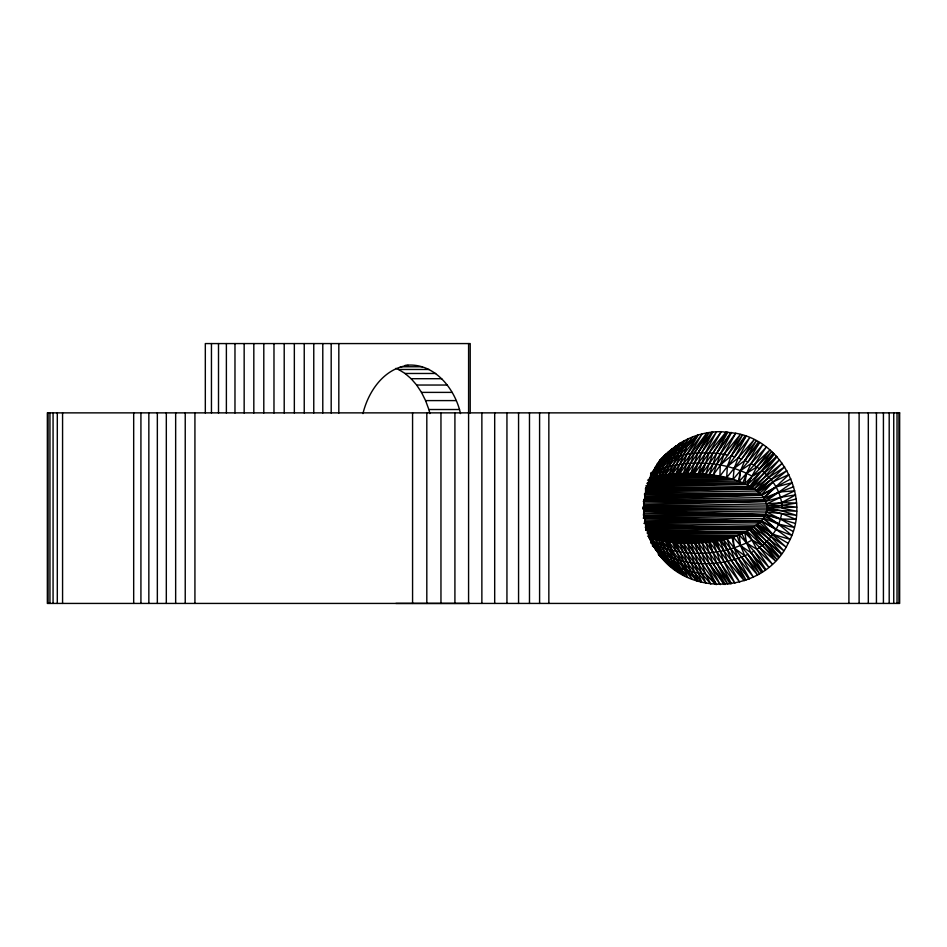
<?xml version="1.0" encoding="UTF-8"?>
<svg xmlns="http://www.w3.org/2000/svg" width="947" height="947" viewBox="0 0 947 947"><rect width="100%" height="100%" fill="white"/><g stroke="black" fill="none" stroke-linecap="round" stroke-linejoin="round"><path stroke-width="1.42" d="M658.769 554.161L668.937 564.791L659.964 552.764L651.477 537.789L679.094 572.544L649.086 537.15C686.326 545.922 734.41 547.816 763.436 518.778C779.073 493.032 737.962 479.111 719.898 476.14L720.288 465.024L724.064 454.288L735.712 433.264C783.82 441.432 812.195 500.797 788.141 543.306C765.661 591.354 693.606 598.362 661.006 557.108M650.234 478.211L726.692 477.596L727.343 466.516L731.238 455.886L742.46 435.052L713.174 475.039L662.876 475.299M648.849 481.017L733.108 479.348L734.126 468.398L738.163 457.969L749.681 437.621L719.898 476.14L653.56 477.158M645.736 485.977L744.744 483.668L746.603 473.287L751.03 463.533L762.749 444.581L733.108 479.348L647.547 480.129M642.847 508.113L767.141 508.066L781.879 510.883L796.415 515.31L781.595 513.594C779.369 528.544 769.284 541.246 756.842 549.319L746.603 543.01L739.193 534.901L740.566 545.638L744.792 555.771L757.553 574.876L741.513 557.108L726.763 538.689L648.813 538.062M362.961 413.579C368.253 391.49 383.997 368.336 408.181 365.4M677.519 473.571L699.88 473.749L713.174 475.039L720.407 453.684L731.51 432.53L701.928 473.902L709.256 452.654L721.283 431.678L735.712 433.264L705.622 474.175L668.665 474.53M690.754 473.536L697.998 452.867L709.066 432.554L679.484 473.891L686.93 454.288L698.105 435.028L687.155 446.049L664.972 475.536L672.832 457.969L681 442.604C693.109 435.395 707.184 431.501 721.283 431.678L690.754 473.536L677.448 473.524M649.358 479.064L658.272 476.779L688.351 438.733L683.651 447.209L672.133 474.554L702.141 433.892L690.588 453.684L683.213 473.701L712.783 432.081L701.739 452.654L694.471 473.571L709.256 452.654L726.148 431.903L712.996 452.867L698.211 473.689L705.491 452.583L716.524 431.773L686.966 473.571L694.281 453.211L706.853 432.886L675.767 474.198L668.404 474.198L705.622 474.175L712.996 452.867L727.781 432.081L716.713 453.211L709.279 474.577L669.505 474.885M675.767 474.198L687.155 446.049L692.849 436.839L683.651 447.209L661.491 476.163L657.088 476.14L719.898 476.14L713.174 475.039M651.938 478.294L681 442.604C669.008 449.979 664.474 464.823 658.272 476.779L671.245 474.636L675.921 465.024L698.105 435.028M671.245 474.636L678.324 473.95L683.189 463.935C706.675 461.272 731.38 464.61 752.178 476.258L762.157 470.837L776.942 456.809L752.096 487.539L645.712 488.167M664.38 475.619L668.866 466.516L683.189 463.935M678.324 473.95L685.498 473.583L690.6 463.272M650.719 474.033L676.158 445.706C665.848 453.637 660.793 466.492 654.697 477.631L684.267 440.757L668.523 475.027L675.921 465.024M776.528 456.324L747.361 484.9L756.842 466.978L769.911 449.967L754.001 465.202L739.205 481.384L740.566 470.659L744.792 460.526L756.298 440.781L726.692 477.596M698.105 463.047L692.754 473.512L685.498 473.583M705.598 463.272L699.88 473.749L677.78 473.796M650.447 475.643L656.993 465.202L666.215 454.087L659.408 460.822M650.151 477.193C658.662 468.445 662.687 456.016 672.512 448.44L655.146 467.226M645.404 491.718L754.25 488.901L779.476 459.733L749.799 486.19L774.35 454.098L752.178 476.258L746.769 484.58L646.683 486.486M656.993 465.202C669.434 457.91 683.663 453.968 697.998 452.867L711.611 432.175M751.03 463.533L754.001 465.202L766.301 447.079L751.03 463.533L740.566 470.659L738.471 481.1L648.517 482.13M697.998 452.867L716.713 453.211L730.966 432.436M745.064 435.869L731.238 455.886L720.288 465.024M754.001 465.202L759.577 468.86L771.627 451.518L756.842 466.978L746.603 473.287L742.898 482.828L647.05 483.171M709.279 474.577L724.064 454.288L740.412 434.413L727.675 455.022L716.713 453.211M758.44 441.918L744.792 460.526L734.126 468.398M650.79 474.222L652.566 471.926L668.866 466.516M656.922 464.077L669.056 451.376C637.52 478.484 635.437 531.35 664.83 560.813M655.644 470.659L680.005 443.172L673.601 451.565L661.491 476.163L657.088 476.116M759.577 468.86L773.32 453.057M738.163 457.969L754.167 439.657L741.513 459.188L738.163 457.969L727.343 466.516M644.753 498.098L761.258 494.89L772.894 481.976L786.898 470.671L771.047 479.608L756.239 490.368L782.186 463.261L752.096 487.539M697.466 435.206L687.155 446.049L673.601 451.565L659.728 460.727M659.81 460.467L665.8 454.489M647.606 484.734L744.744 483.668L752.178 476.258M642.8 509.001L767.034 509.924L796.699 511.226L781.973 508.148C781.902 494.523 774.646 481.786 764.608 472.908L750.675 486.651L645.736 487.681M469.783 603.428L395.882 603.428M793.657 486.758L763.815 498.11L788.922 474.554L772.894 481.976L758.074 491.848L784.649 466.907L769.047 477.3L754.25 488.901L645.404 490.262M649.37 478.377L658.816 469.487M659.55 460.775L662.77 457.756M659.136 461.532L661.184 459.662L659.076 461.556M790.863 478.91L776.09 486.9L763.483 497.589L643.652 499.507M772.894 481.976L759.624 493.198L644.422 494.026M771.047 479.608L757.091 490.996L645.345 492.854M643.605 504.834L765.661 501.389L792.319 482.662L776.09 486.9L761.258 494.89L645.073 496.465M650.66 473.547L652.933 472.02L650.577 473.393M776.09 486.9L761.755 495.399L645.002 498.359M642.776 507.083L766.999 505.958L781.595 502.703L795.587 494.89L780.458 497.317L765.661 501.389L643.51 503.106M645.7 528.118L752.084 528.734L776.931 559.476L762.157 545.46L752.178 540.039C721.981 556.469 684.184 557.333 652.566 544.371L650.731 542.252M644.043 506.041L766.561 503.863L794.746 490.83L778.623 492.038L764.845 499.732L643.593 500.572M761.554 572.497L747.964 554.326C719.483 567.762 684.361 566.851 656.993 551.095L649.82 539.423M766.561 503.863L781.595 502.703L796.202 498.962M766.999 505.958L781.879 505.426L796.581 503.035L781.595 502.703M662.142 474.944L665.09 474.921M657.987 476.566L719.898 476.14M662.687 541.092L667.102 541.068L684.267 575.527L654.803 538.665L663.03 554.326L671.553 567.075L655.146 549.071M668.878 474.317L705.622 474.175M667.647 541.897L673.542 541.897L679.532 551.876L701.715 582.287L686.954 542.738L716.524 584.512L705.397 573.835L683.225 542.584L698.105 581.245L668.57 541.258L672.358 550.586L687.155 570.248L696.684 580.831L690.706 571.278L679.508 542.406L675.093 542.418M405.079 365.4C433.56 361.707 454.986 388.199 460.502 413.579M400.451 366.761L422.326 366.761M395.799 368.395L398.533 369.472L429.169 369.472M398.533 369.472L405.056 373.473L435.679 373.473M405.056 373.473L411.128 378.705L441.752 378.705M411.128 378.705L416.644 385.038L447.268 385.038M416.644 385.038L421.486 392.389L452.11 392.389M421.486 392.389L425.582 400.593L456.217 400.593M425.582 400.593L428.861 409.518L459.484 409.518M649.097 479.348L733.108 479.348M647.263 483.657L744.744 483.668M645.274 488.901L754.25 488.901M644.505 494.89L761.258 494.89M643.262 501.389L765.661 501.389M643.25 514.896L765.626 514.884L795.208 523.371M644.516 521.395L761.281 521.395L776.09 529.397L790.011 539.388L772.894 534.321L758.074 524.449L771.047 536.689L783.773 550.752L754.214 527.396L645.381 524.579M645.262 527.396L754.214 527.396L779.381 556.635L749.787 530.083L775.557 560.991L759.577 547.437L744.756 532.605L645.736 530.308M647.274 532.616L744.756 532.605L746.603 543.01L751.03 552.764L762.749 571.692L733.167 536.937L648.884 535.28M649.133 536.949L733.167 536.937L734.126 547.899L738.163 558.328L749.515 578.724L719.921 540.121L658.011 539.707M657.348 540.145L719.921 540.121L727.675 561.275L739.619 582.097L709.256 541.731L716.713 563.086L727.781 584.216L698.199 542.595L705.491 563.714L716.524 584.512M668.594 542.098L705.61 542.086L734.919 583.186L724.064 562.009L716.429 540.725L746.023 580.061L734.742 559.44L726.763 538.689M675.175 542.749L690.706 542.761L720.288 584.619L709.256 563.643L694.459 542.749L675.27 542.678M649.405 537.15L732.126 537.269L734.126 547.899L744.792 555.771L759.565 573.681L747.964 554.326M675.223 542.394L701.798 542.43L731.498 583.754L720.407 562.613L712.866 541.258L727.675 561.275L744.283 580.7L731.238 560.423L723.354 539.423L753.327 577.043L741.513 557.108M676.016 542.738L690.706 542.761L701.668 573.432L706.06 583.269L675.945 542.098L668.594 542.122L675.945 542.098L687.155 570.248L692.056 579.15L661.752 540.145L657.348 540.169L661.752 540.145L673.601 564.732L683.189 574.971L676.868 566.33L665.019 540.701L672.358 550.586M667.398 541.944L705.61 542.086L712.996 563.429L725.378 584.453L709.256 563.643L701.798 542.43M647.274 533.386L741.821 533.907L746.603 543.01L768.786 567.265L756.842 549.319L747.349 531.374L762.157 545.46M661.858 540.796L714.784 541.009L720.288 551.272M643.593 515.701L764.856 516.517L793.089 531.374M644.505 522.199L759.778 522.957L786.057 547.094L756.227 525.916L769.047 538.997L781.689 553.687L752.084 528.734M668.499 541.518L708.38 541.85L713.02 552.361M645.617 528.675L750.45 529.74L778.529 557.7M647.582 536.156L733.167 536.937M668.653 541.731L705.61 542.086M647.618 531.539L744.756 532.605M643.498 513.179L765.626 514.884L778.623 524.259L791.68 535.375L776.09 529.397L761.779 520.874L643.534 517.891M645.085 519.832L761.281 521.395L772.894 534.321L788.141 543.306M645.392 526.035L754.214 527.396M648.577 534.475L737.086 535.694L740.566 545.638L751.03 552.764L765.827 569.549L754.001 551.095L751.03 552.764L765.354 569.916M653.264 538.985L720.939 539.956L727.343 549.781M644.078 510.078L766.632 512.078L781.595 513.594L795.918 519.347L780.458 518.98L765.91 514.28L643.723 511.155M643.617 516.825L763.436 518.778L776.09 529.397L763.803 518.187L778.623 524.259L794.261 527.372L780.458 518.98L766.632 512.078M643.913 523.383L757.15 525.242L771.047 536.689M645.818 529.894L746.366 531.883L752.178 540.039M643.581 511.451L765.626 514.884M643.285 518.151L761.281 521.395M660.817 556.824L658.816 554.824C671.79 565.939 688.457 572.308 705.397 573.835L715.648 584.477M767.034 509.924L781.595 513.594M652.412 545.898L654.732 547.437L652.459 545.78M650.625 542.643L652.909 544.158M658.212 554.149L661.184 556.635L659.076 554.753M762.157 470.837L764.608 472.908M659.017 554.954L661.811 557.44M766.904 541.234L781.263 554.291M756.842 549.319L772.361 564.152L759.577 547.437M662.936 558.919L668.097 564.045L656.993 551.095M652.566 544.371L675.211 569.916L666.203 555.771L658.106 539.388L687.617 577.22L672.181 541.72L679.532 551.876M650.246 539.115L655.644 545.638M734.742 559.44L748.876 579.008M679.508 542.406L701.668 573.432L710.818 584.027L705.397 573.835L694.459 542.749M709.256 563.643L724.041 584.5M694.317 572.142L701.348 582.204M695.015 542.738L701.857 553.202M680.147 542.465L686.883 552.752M716.713 563.086L730.173 583.968M687.617 542.773L694.352 553.202M660.828 539.979L665.433 548.893M428.861 409.518L429.879 413.579M898.987 412.868L898.987 603.428M897.022 412.868L897.022 603.428M893.743 412.868L893.743 603.428M889.197 412.868L889.197 603.428M883.421 412.868L883.421 603.428M876.437 412.868L876.437 603.428M868.316 412.868L868.316 603.428M859.118 412.868L859.118 603.428M848.903 412.868L848.903 603.428M548.846 412.868L548.846 603.428M539.589 412.868L539.589 603.428M529.48 412.868L529.48 603.428M518.565 412.868L518.565 603.428M506.941 412.868L506.941 603.428M494.689 412.868L494.689 603.428M481.869 412.868L481.869 603.428M470.209 412.856L470.209 343.572L205.321 343.572L205.321 412.999M468.599 343.572L468.576 603.428M454.915 412.868L454.915 603.428M440.959 412.868L440.959 603.428M426.813 412.868L426.813 603.428M412.572 412.868L412.572 603.428M338.825 343.572L338.825 412.999M331.19 343.572L331.19 412.999M322.785 343.572L322.785 412.999M313.765 343.572L313.765 412.999M304.236 343.572L304.236 412.999M294.339 343.572L294.339 412.999M284.207 343.572L284.207 412.999M273.979 343.572L273.979 412.999M263.799 343.572L263.799 412.999M253.82 343.572L253.82 412.999M244.16 343.572L244.16 412.999M234.974 343.572L234.974 412.999M226.38 343.572L226.38 412.999M218.508 343.572L218.508 412.999M211.453 343.572L211.453 412.999M194.928 412.868L194.928 603.428M185.233 412.868L185.233 603.428M175.657 412.868L175.657 603.428M166.317 412.868L166.317 603.428M157.344 412.868L157.344 603.428M148.845 412.868L148.845 603.428M140.925 412.868L140.925 603.428M133.681 412.868L133.681 603.428M62.573 412.868L62.573 603.428M57.305 412.868L57.305 603.428M53.068 412.868L53.068 603.428M49.954 412.868L49.954 603.428M48.025 412.868L48.025 603.428M746.023 436.224L734.742 456.856L731.238 455.886L746.023 436.224M759.565 442.616L747.964 461.97L744.792 460.526L759.565 442.616M781.879 505.426L767.141 508.066L796.747 507.13L781.879 505.426M899.65 412.868L47.35 412.868L47.35 603.428L899.65 603.428L899.65 412.868"/></g></svg>
